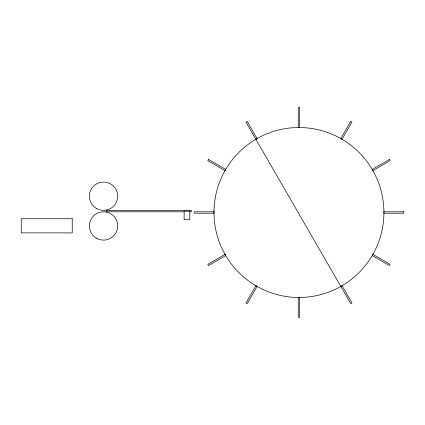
<?xml version="1.0" encoding="UTF-8"?>
<svg xmlns="http://www.w3.org/2000/svg" width="425" height="425" viewBox="0 0 425 425"><rect width="100%" height="100%" fill="white"/><g stroke="black" fill="none" stroke-linecap="round" stroke-linejoin="round"><path stroke-width="0.64" d="M255.861 139.273L257.088 138.561L247.175 121.391L245.947 122.103L350.742 303.609L351.969 302.897L342.056 285.728L340.829 286.439M184.03 211.793L106.362 211.793L106.362 210.375L191.33 210.375L191.33 211.793L190.002 211.793M208.558 159.492L207.852 160.719L225.022 170.627L225.728 169.405L208.558 159.492M255.861 285.728L245.947 302.897L247.175 303.609L257.088 286.439L255.861 285.728M350.742 121.391L340.829 138.561L342.056 139.273L351.969 122.103L350.742 121.391M372.895 254.373L372.188 255.595L389.358 265.508L390.065 264.281L372.895 254.373M225.022 254.373L207.852 264.281L208.558 265.508L225.728 255.595L225.022 254.373M389.358 159.492L372.188 169.405L372.895 170.627L390.065 160.719L389.358 159.492M299.668 107.706L298.249 107.706L298.249 127.532L299.668 127.532L299.668 107.706M189.8 211.151L184.131 211.151L184.131 219.651L189.8 219.651L189.8 211.151M213.988 211.793L194.161 211.793L194.161 213.207L213.988 213.207L213.988 211.793M403.75 211.793L383.924 211.793L383.924 213.207L403.75 213.207L403.75 211.793M72.229 218.726L21.25 218.726L21.25 232.889L72.229 232.889L72.229 218.726M299.668 297.468L298.249 297.468L298.249 317.294L299.668 317.294L299.668 297.468M255.962 285.786A84.968 84.968 0 0 0 383.924 213.095A84.968 84.968 0 0 0 256.987 138.619A84.968 84.968 0 0 0 255.962 285.786M96.241 238.09A14.163 14.163 0 0 0 117.693 226.201A14.163 14.163 0 0 0 96.666 213.568A14.163 14.163 0 0 0 96.241 238.09M96.241 208.351A14.163 14.163 0 0 0 117.693 196.462A14.163 14.163 0 0 0 96.666 183.828A14.163 14.163 0 0 0 96.241 208.351"/></g></svg>
